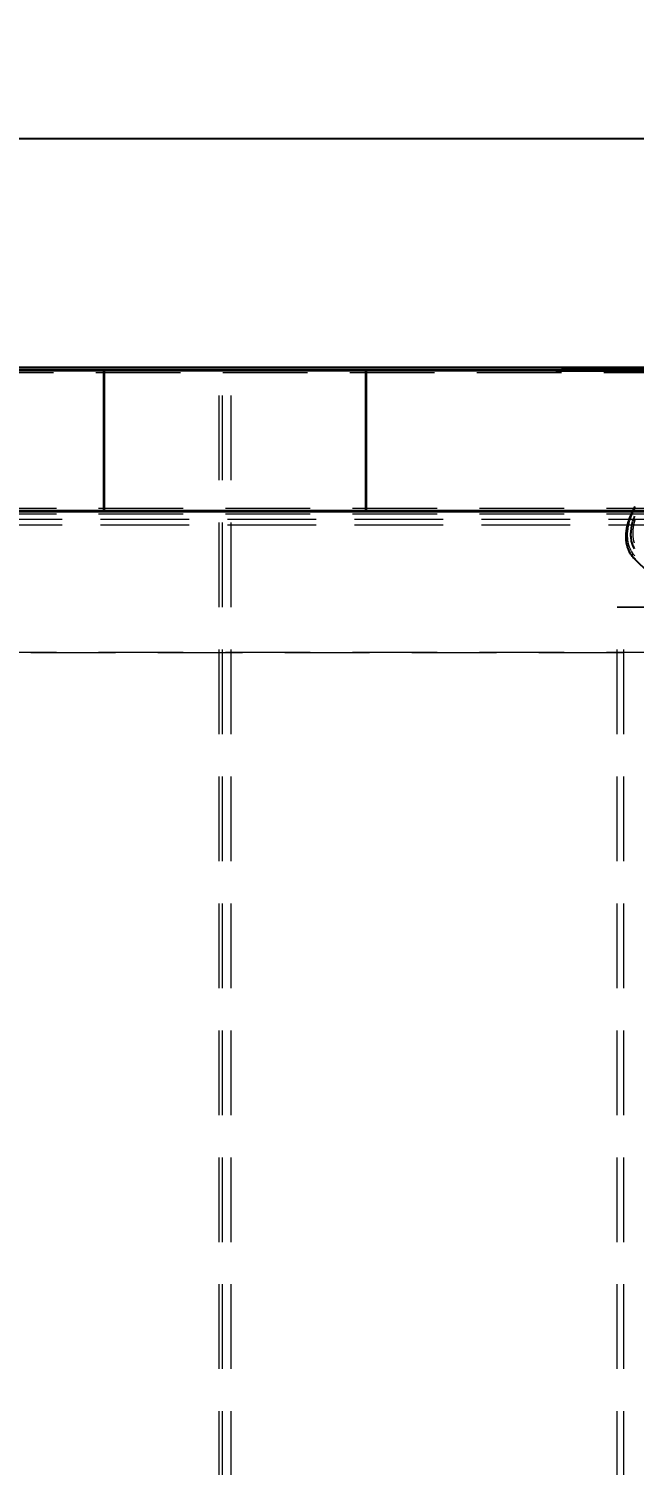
# Model space of a CAD drawing. Header units: millimetres. Extents: x -11795 to 47768, y 22971 to 65021.
# Drawn here: x 17694 to 18767, y 32909 to 35455 of the extents above; entities that cross this region are included whole.
import ezdxf

# ---------------------------------------------------------------- set-up
doc = ezdxf.new("R2010")
doc.units = ezdxf.units.MM
doc.linetypes.add('HIDDEN_50', pattern=[225, 150, -75])
for name, color, linetype, lineweight in [('DIMENSIONS', 3, 'Continuous', 18), ('PLATE_HIDDEN', 8, 'HIDDEN_50', 18), ('PLATE_VISIBLE', 7, 'Continuous', 35), ('PROFILE_HIDDEN', 9, 'HIDDEN_50', 18), ('PROFILE_VISIBLE', 4, 'Continuous', 25)]:
    doc.layers.add(name, color=color, linetype=linetype, lineweight=lineweight)
doc.styles.add('OpenSansCondensed-Light', font='OpenSansCondensed-Light.ttf')
doc.dimstyles.new('DIM_1_50', dxfattribs={"dimscale": 50, "dimtxt": 2.5, "dimasz": 2.5, "dimexe": 1.5, "dimexo": 1.5, "dimgap": 1, "dimtad": 1, "dimdec": 0, "dimzin": 12, "dimdsep": 46, "dimtxsty": 'OpenSansCondensed-Light', "dimtsz": 0.00125, "dimcen": 2.5, "dimclrd": 3, "dimclre": 3, "dimclrt": 3, "dimazin": 3, "dimtfac": 0.5, "dimtmove": 2, "dimatfit": 3})

msp = doc.modelspace()

# ---------------------------------------------------------------- linework, layer by layer
at = {"layer": 'PLATE_HIDDEN'}
for p, q in [((18524.1, 34849.6), (17240.7, 34849.6)), ((18842.9, 34850.8), (17246.9, 34850.5)), ((17247.9, 34850.5), (18842.9, 34850.8)), ((17247.9, 34850.3), (18727.9, 34850.3)), ((17247.9, 34850.3), (18727.9, 34850.3)), ((17247.9, 34850), (18637.9, 34850)), ((17247.9, 34850), (18637.9, 34850)), ((18637.9, 34850), (17247.9, 34850)), ((17247.9, 34849.6), (18527.9, 34849.6)), ((17247.9, 34849.6), (18527.9, 34849.6)), ((18527.9, 34849.6), (17247.9, 34849.6)), ((17247.9, 34849.6), (18527.9, 34849.6)), ((18527.9, 34849.6), (17247.9, 34849.6)), ((18517.9, 34849.6), (17247.9, 34849.6)), ((17247.9, 34849.6), (18527.9, 34849.6)), ((17247.9, 34849.5), (18627.9, 34849.3)), ((18627.9, 34849.3), (17247.9, 34849.5)), ((17329.6, 34849.6), (18523.2, 34849.6)), ((17827, 34849.6), (18520.9, 34849.6)), ((17827, 34599.6), (17827, 34849.6)), ((17870.2, 34849.6), (18524.6, 34849.6)), ((17957.3, 34849.6), (17870.2, 34849.6)), ((18520.1, 34849.6), (17957.3, 34849.6)), ((18291.4, 34849.6), (18525.5, 34849.6)), ((18291.4, 34599.6), (18291.4, 34849.6)), ((18334.6, 34849.6), (18519, 34849.6)), ((18421.7, 34849.6), (18334.6, 34849.6)), ((18526.5, 34849.6), (18421.7, 34849.6)), ((18842.9, 34599.6), (17241, 34599.6)), ((18842.9, 34599.6), (17247.9, 34599.6)), ((17247.9, 34599.6), (20442.9, 34599.6)), ((17247.9, 34599.6), (20442.9, 34599.6)), ((17329.6, 34599.6), (18842.9, 34599.6)), ((20442.9, 34599.6), (17827, 34599.6)), ((20367.9, 34599.6), (17870.2, 34599.6)), ((17870.2, 34599.6), (17957.3, 34599.6)), ((17957.3, 34599.6), (20367.9, 34599.6)), ((20442.9, 34599.6), (18291.4, 34599.6)), ((20367.9, 34599.6), (18334.6, 34599.6)), ((18334.6, 34599.6), (18421.7, 34599.6)), ((18421.7, 34599.6), (20367.9, 34599.6)), ((18761.9, 34599.6), (18811.4, 34599.6)), ((18795.9, 34599.6), (18766, 34599.6)), ((18766.3, 34599.6), (18816.2, 34599.6)), ((20452.8, 34585), (17247.9, 34585)), ((17247.9, 34349.3), (20442.9, 34349.3)), ((20442.9, 34349.3), (17247.9, 34349.3))]:
    msp.add_line(p, q, dxfattribs=at)
at = {"layer": 'PLATE_VISIBLE'}
for p, q in [((17156.1, 34849.6), (18767.9, 34849.6)), ((17242.9, 34849.6), (20442.9, 34849.6)), ((19597.9, 34849.6), (17242.9, 34849.6)), ((18842.9, 34849.6), (17242.9, 34849.6)), ((20442.9, 34849.6), (17242.9, 34849.6)), ((18767.9, 34849.6), (17329.6, 34849.6)), ((19004.6, 34849.6), (17827, 34849.6)), ((17827, 34849.6), (17827, 34599.6)), ((20367.9, 34849.6), (17870.2, 34849.6)), ((17870.2, 34849.6), (17957.3, 34849.6)), ((17957.3, 34849.6), (20367.9, 34849.6)), ((19004.6, 34849.6), (18291.4, 34849.6)), ((18291.4, 34849.6), (18291.4, 34599.6)), ((20367.9, 34849.6), (18334.6, 34849.6)), ((18334.6, 34849.6), (18421.7, 34849.6)), ((18421.7, 34849.6), (20367.9, 34849.6)), ((19157.9, 34849.6), (18517.9, 34849.6)), ((18519, 34849.6), (19166.8, 34849.6)), ((19157.6, 34849.6), (18520.1, 34849.6)), ((18520.9, 34849.6), (19159.9, 34849.6)), ((18523.2, 34849.6), (18767.9, 34849.6)), ((18767.9, 34849.6), (18524.1, 34849.6)), ((18524.6, 34849.6), (19164, 34849.6)), ((18525.5, 34849.6), (19162.9, 34849.6)), ((19165.2, 34849.6), (18526.5, 34849.6)), ((18527.9, 34849.6), (19157.9, 34849.6)), ((18527.9, 34849.6), (19157.9, 34849.6)), ((19157.9, 34849.6), (18527.9, 34849.6)), ((18527.9, 34849.6), (18842.9, 34849.6)), ((19157.9, 34849.6), (18527.9, 34849.6)), ((18527.9, 34849.6), (18842.9, 34849.6)), ((18627.9, 34849.3), (18842.9, 34849.3)), ((18842.9, 34849.3), (18627.9, 34849.3)), ((18637.9, 34850), (19047.9, 34850)), ((18637.9, 34850), (18842.9, 34850)), ((18842.9, 34850), (18637.9, 34850)), ((18727.9, 34850.3), (18842.9, 34850.3)), ((18727.9, 34850.3), (18842.9, 34850.3)), ((17156.1, 34599.6), (18798, 34599.6)), ((17242.9, 34599.6), (18797.9, 34599.6)), ((18778.2, 34599.6), (17329.6, 34599.6)), ((17783.5, 34599.6), (18766.3, 34599.6)), ((17870.5, 34599.6), (17783.5, 34599.6)), ((17827, 34599.6), (18770.1, 34599.6)), ((18784.6, 34599.6), (17870.5, 34599.6)), ((18291.4, 34599.6), (18761.9, 34599.6)), ((18334.6, 34599.6), (18778.1, 34599.6)), ((18421.7, 34599.6), (18334.6, 34599.6)), ((18766, 34599.6), (18421.7, 34599.6))]:
    msp.add_line(p, q, dxfattribs=at)
at = {"layer": 'PROFILE_HIDDEN'}
for p, q in [((20437.9, 34844.6), (17247.8, 34844.6)), ((20437.9, 34844.6), (17247.8, 34844.6)), ((20437.9, 34844.6), (17247.8, 34844.6)), ((20437.9, 34844.6), (17247.8, 34844.6)), ((18052.9, 34849.6), (18031.4, 34849.6)), ((18031.4, 34849.6), (18037.4, 34849.6)), ((18031.4, 31505), (18031.4, 34849.6)), ((18031.4, 31505), (18031.4, 34849.6)), ((18037.4, 34849.6), (18052.9, 34849.6)), ((18037.4, 31505), (18037.4, 34849.6)), ((18037.4, 31505), (18037.4, 34849.6)), ((18052.9, 31505), (18052.9, 34849.6)), ((18052.9, 31505), (18052.9, 34849.6)), ((20442.9, 34604.6), (17247.8, 34604.6)), ((20442.9, 34604.6), (17247.8, 34604.6)), ((20442.9, 34604.6), (17247.8, 34604.6)), ((20442.9, 34604.6), (17247.8, 34604.6)), ((20442.9, 34594.6), (17247.8, 34594.6)), ((20442.9, 34594.6), (17247.8, 34594.6)), ((20442.9, 34594.6), (17247.8, 34594.6)), ((20442.9, 34594.6), (17247.8, 34594.6)), ((18760.6, 34587.1), (18760.8, 34587.9)), ((18760.8, 34587.9), (18762.6, 34592.7)), ((18762.6, 34592.7), (18764.3, 34596.6)), ((18764.3, 34596.6), (18764.6, 34597.5)), ((18764.6, 34597.5), (18766.9, 34602.3)), ((18766.9, 34602.3), (18768.9, 34606.2)), ((20446.3, 34585), (17241.4, 34585)), ((20446.3, 34575), (17241.4, 34575)), ((20453.4, 34585), (17248.5, 34585)), ((20453.4, 34575), (17248.5, 34575)), ((18755.2, 34560.1), (18755.5, 34564.6)), ((18755.5, 34564.6), (18756, 34568.5)), ((18756, 34568.5), (18756.1, 34569.1)), ((18756.1, 34569.1), (18756.9, 34573.7)), ((18756.9, 34573.7), (18757.8, 34577.7)), ((18757.8, 34577.7), (18758, 34578.4)), ((18758, 34578.4), (18759.3, 34583.1)), ((18759.3, 34583.1), (18760.6, 34587.1)), ((18764.5, 34566.3), (18764.3, 34562.7)), ((18764.3, 34562.7), (18764.3, 34558.6)), ((18765, 34571.1), (18764.5, 34566.9)), ((18764.5, 34566.9), (18764.5, 34566.3)), ((18765.6, 34574.9), (18765, 34571.1)), ((18765.7, 34575.5), (18765.6, 34574.9)), ((18766.7, 34579.9), (18765.7, 34575.5)), ((18767.7, 34583.7), (18766.7, 34579.9)), ((18755.1, 34555.8), (18755.2, 34559.6)), ((18755.3, 34551.6), (18755.1, 34555.8)), ((18755.2, 34559.6), (18755.2, 34560.1)), ((18755.8, 34547.5), (18755.4, 34551.2)), ((18756.5, 34543.5), (18755.8, 34547.5)), ((18757.4, 34539.7), (18756.6, 34543.2)), ((18758.6, 34536.1), (18757.4, 34539.7)), ((18764.3, 34558.2), (18764.6, 34554.7)), ((18764.6, 34554.7), (18765.1, 34550.8)), ((18765.2, 34550.5), (18765.9, 34547.2)), ((18765.9, 34547.2), (18766.9, 34543.6)), ((18760.1, 34532.6), (18758.7, 34535.9)), ((18761.7, 34529.3), (18760.1, 34532.6)), ((18763.6, 34526.2), (18761.8, 34529.2)), ((18765.8, 34523.3), (18763.6, 34526.2)), ((18768.2, 34520.7), (18765.9, 34523.3)), ((18748.2, 34430), (18736.9, 34430)), ((18736.9, 34430), (18836.9, 34430)), ((18736.9, 31505), (18736.9, 34430)), ((18736.9, 31505), (18736.9, 34430)), ((18836.9, 34430), (18748.2, 34430)), ((18748.2, 31505), (18748.2, 34430)), ((18748.2, 31505), (18748.2, 34430))]:
    msp.add_line(p, q, dxfattribs=at)
at = {"layer": 'PROFILE_VISIBLE'}
for p, q in [((20442.9, 34854.6), (17242.9, 34854.6)), ((20442.9, 34854.6), (17242.9, 34854.6)), ((20442.9, 34854.6), (17242.9, 34854.6)), ((20442.9, 34854.6), (17242.9, 34854.6)), ((18758.8, 34588.6), (18757.1, 34583.8)), ((18759.6, 34590.7), (18758.8, 34588.6)), ((18760.7, 34593.4), (18759.6, 34590.7)), ((18762.9, 34598.2), (18760.7, 34593.4)), ((18763.9, 34600.2), (18762.9, 34598.2)), ((18765.3, 34603), (18763.9, 34600.2)), ((18767.9, 34607.8), (18765.3, 34603)), ((18766.2, 34586.4), (18767, 34588.4)), ((18767, 34588.4), (18767.9, 34591)), ((18752.4, 34562.8), (18752.2, 34560.6)), ((18752.7, 34565.1), (18752.4, 34562.8)), ((18753.4, 34569.7), (18752.7, 34565.1)), ((18753.9, 34571.9), (18753.4, 34569.7)), ((18754.4, 34574.3), (18753.9, 34571.9)), ((18755.6, 34579.1), (18754.4, 34574.3)), ((18756.3, 34581.2), (18755.6, 34579.1)), ((18757.1, 34583.8), (18756.3, 34581.2)), ((18761.2, 34562.3), (18761.3, 34564.4)), ((18761.3, 34564.4), (18761.8, 34568.7)), ((18761.8, 34568.7), (18762.1, 34570.7)), ((18762.1, 34570.7), (18762.5, 34573)), ((18762.5, 34573), (18763.5, 34577.4)), ((18763.5, 34577.4), (18764.1, 34579.5)), ((18764.1, 34579.5), (18764.7, 34581.9)), ((18764.7, 34581.9), (18766.2, 34586.4)), ((18752.2, 34560.6), (18752, 34556.2)), ((18752, 34556.2), (18752, 34554)), ((18752, 34554), (18752, 34551.9)), ((18752, 34551.9), (18752.3, 34547.7)), ((18752.3, 34547.7), (18752.5, 34545.8)), ((18752.5, 34545.8), (18752.8, 34543.7)), ((18752.8, 34543.7), (18753.6, 34539.8)), ((18753.6, 34539.8), (18754.1, 34538)), ((18754.1, 34538), (18754.6, 34536)), ((18761.1, 34560.2), (18761.2, 34562.3)), ((18761.1, 34556.1), (18761.1, 34560.2)), ((18761.3, 34554.2), (18761.1, 34556.1)), ((18761.4, 34552.2), (18761.3, 34554.2)), ((18761.9, 34548.4), (18761.4, 34552.2)), ((18762.3, 34546.6), (18761.9, 34548.4)), ((18762.7, 34544.7), (18762.3, 34546.6)), ((18763.7, 34541.2), (18762.7, 34544.7)), ((18764.3, 34539.6), (18763.7, 34541.2)), ((18765, 34537.8), (18764.3, 34539.6)), ((18766.5, 34534.6), (18765, 34537.8)), ((18754.6, 34536), (18755.9, 34532.4)), ((18755.9, 34532.4), (18756.6, 34530.9)), ((18756.6, 34530.9), (18757.4, 34529)), ((18757.4, 34529), (18759.2, 34525.8)), ((18759.2, 34525.8), (18760, 34524.5)), ((18760, 34524.5), (18761.2, 34522.8)), ((18761.2, 34522.8), (18763.4, 34519.9)), ((18763.4, 34519.9), (18764.4, 34518.9)), ((18764.4, 34518.9), (18765.8, 34517.3)), ((18765.8, 34517.3), (18768.5, 34514.9)), ((20311.7, 32981.9), (18765.8, 34517.3)), ((18767.3, 34533.3), (18766.5, 34534.6))]:
    msp.add_line(p, q, dxfattribs=at)

# ---------------------------------------------------------------- dimensions: what is measured, and where the dimension line sits
at = {"layer": 'DIMENSIONS'}
msp.add_linear_dim(base=(17156.1449, 35260), p1=(17156.1449, 34860), p2=(20773.5612, 34860), dimstyle='DIM_1_50', dxfattribs=at).render()

doc.saveas('drawing.dxf')
